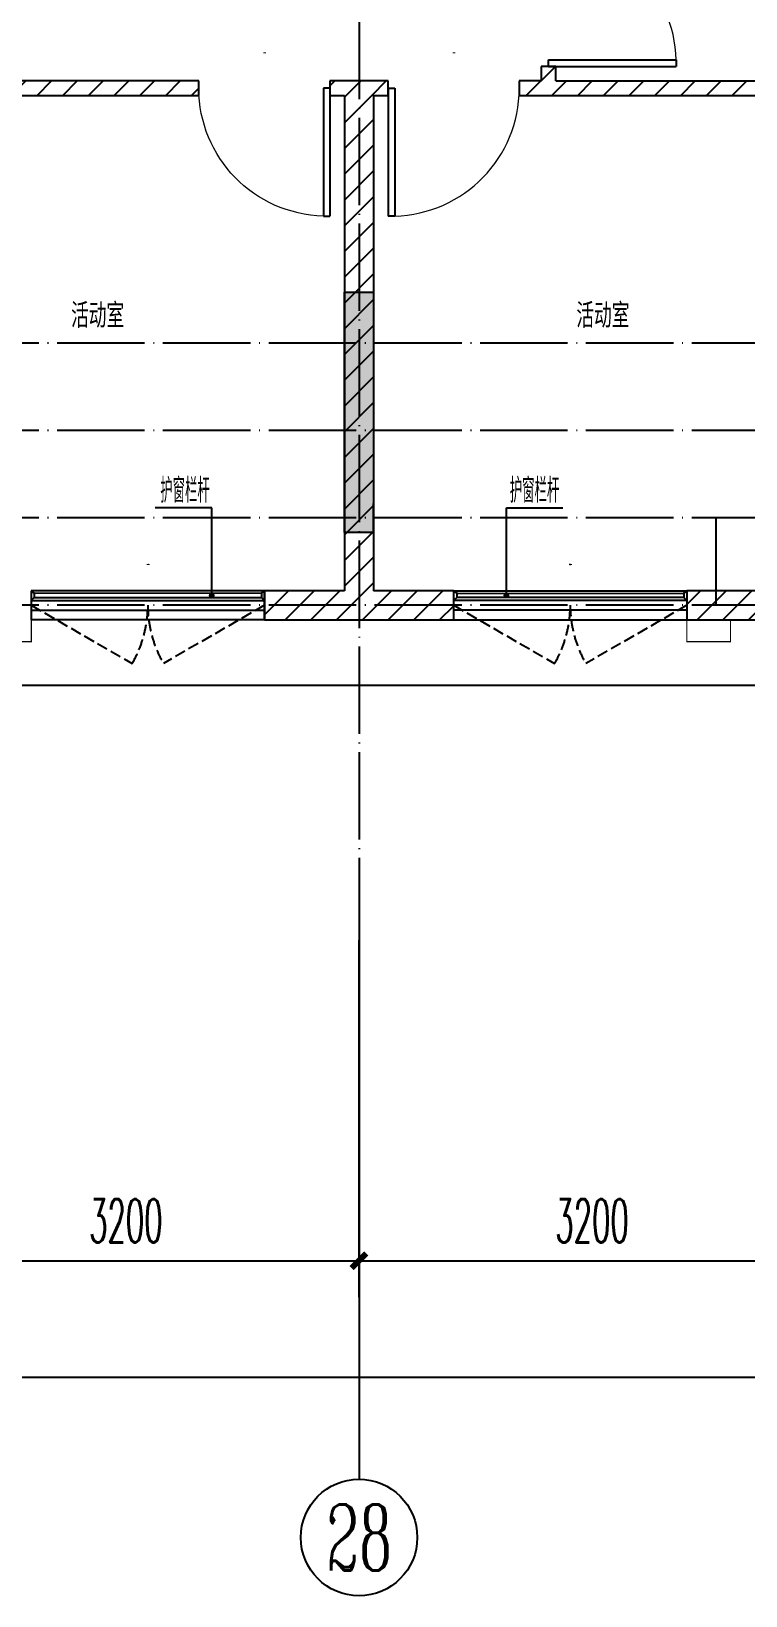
# Model space of a CAD drawing. Extents: x 27938 to 1507990, y 110129 to 923079.
# Drawn here: x 863167 to 868071, y 277410 to 288152 of the extents above; entities that cross this region are included whole.
import ezdxf
from ezdxf.enums import TextEntityAlignment as Align

# ---------------------------------------------------------------- set-up
doc = ezdxf.new("R2010")
doc.units = 0
doc.header["$LTSCALE"] = 1000
doc.header["$MEASUREMENT"] = 0
doc.linetypes.add('DASH', pattern=[0.35, 0.25, -0.1])
doc.linetypes.add('DOTE', pattern=[2.42, 2, -0.2, 0.02, -0.2])
for name, color, linetype in [('----建筑底图', 8, 'Continuous'), ('3-栏杆1', 135, 'Continuous'), ('AXIS', 3, 'Continuous'), ('AXIS_TEXT', 7, 'Continuous'), ('COLU', 7, 'Continuous'), ('DIM_LEAD', 3, 'Continuous'), ('DOTE', 1, 'Continuous'), ('PUB_HATCH', 8, 'Continuous'), ('PUB_TEXT', 4, 'Continuous'), ('S-砼墙填充', 251, 'Continuous'), ('WALL', 9, 'Continuous'), ('WINDOW', 4, 'Continuous'), ('WINDOW_TEXT', 7, 'Continuous'), ('看线', 251, 'Continuous')]:
    doc.layers.add(name, color=color, linetype=linetype)
doc.styles.add('_TCH_AXIS', font='COMPLEX', dxfattribs={"bigfont": 'GBCBIG'})
doc.styles.add('_TCH_DIM', font='SIMPLEX.shx', dxfattribs={"width": 0.7, "bigfont": 'GBCBIG.shx'})
doc.styles.add('_TCH_DIM_T3', font='SIMPLEX.shx', dxfattribs={"width": 0.494118, "bigfont": 'GBCBIG.shx'})
doc.styles.add('_TCH_WINDOW', font='SIMPLEX.shx', dxfattribs={"width": 0.7, "height": 3.5, "bigfont": 'GBCBIG.shx'})
doc.styles.add('COMPLEX', font='COMPLEX')
doc.styles.get("Standard").update_dxf_attribs({"font": 'gbenor.shx', "bigfont": 'gbcbig.shx'})
doc.dimstyles.new('_TCH_ARCH&&100', dxfattribs={"dimtxt": 297.5, "dimasz": 100, "dimexe": 250, "dimexo": 300, "dimgap": 126.25, "dimtad": 1, "dimdec": 0, "dimzin": 0, "dimdsep": 46, "dimtxsty": '_TCH_DIM_T3', "dimblk": 'ARCHTICK', "dimcen": 0.09, "dimclrt": 4, "dimazin": 2, "dimtfac": 1, "dimtdec": 0, "dimtix": 1, "dimtmove": 2, "dimatfit": 3, "dimfxl": 100, "dimtolj": 1, "dimtzin": 0, "dimarcsym": 0})
pattern_1 = [(45, (0, 89.76), (-88.38838, 88.38838), [])]

# ---------------------------------------------------------------- blocks, each defined once
blk = doc.blocks.new('ASDFSD')
at = {"layer": '3-栏杆1', "color": 5}
for p, q in [((681763, 334938), (681742, 334955)), ((681742, 334955), (681763, 334938)), ((683322, 334937), (681763, 334938)), ((681763, 334938), (681763, 334908)), ((683322, 334938), (683342, 334955)), ((683342, 334955), (683322, 334938)), ((683322, 334938), (683322, 334908)), ((681742, 334888), (681763, 334908)), ((681763, 334908), (683322, 334908)), ((683322, 334908), (683342, 334888)), ((683342, 334888), (683322, 334908))]:
    blk.add_line(p, q, dxfattribs=at)
blk = doc.blocks.new('GDGDGRD')
at = {"layer": 'S-砼墙填充'}
h = blk.add_hatch(color=256, dxfattribs=at)
h.dxf.hatch_style = 1
h.paths.add_polyline_path([(433017, 287315), (433017, 287115), (433217, 287115), (433217, 288765), (433017, 288765), (433017, 288765), (433017, 287115)])
at = {"layer": 'COLU', "color": 6}
blk.add_lwpolyline([(433017, 287315), (433017, 287115), (433217, 287115), (433217, 288765), (433017, 288765), (433017, 288765), (433017, 288765), (433017, 287115)], close=True, dxfattribs=at)
blk = doc.blocks.new('_ArchTick')
at = {"color": 0, "linetype": 'ByBlock', "const_width": 0.4}
blk.add_lwpolyline([(-0.5, -0.5), (0.5, 0.5)], dxfattribs=at)
blk = doc.blocks.new('*D1184')
at = {"layer": 'AXIS', "color": 0, "lineweight": -2}
for p, q in [((13602, -31500), (13602, -34750)), ((65002, -31500), (65002, -34750)), ((13602, -34500), (65002, -34500))]:
    blk.add_line(p, q, dxfattribs=at)
at = {"layer": 'Defpoints', "color": 0}
for p in [(13602, -31200), (65002, -31200), (65002, -34500)]:
    blk.add_point(p, dxfattribs=at)
at = {"layer": 'AXIS', "color": 0, "lineweight": -2, "xscale": 100, "yscale": 100, "zscale": 100, "rotation": 180}
blk.add_blockref('_ArchTick', (13602, -34500), dxfattribs=at)
at = {"layer": 'AXIS', "color": 0, "lineweight": -2, "xscale": 100, "yscale": 100, "zscale": 100}
blk.add_blockref('_ArchTick', (65002, -34500), dxfattribs=at)
at = {"layer": 'AXIS', "color": 4, "insert": (39302, -34225), "char_height": 297.5, "attachment_point": 5, "style": '_TCH_DIM_T3'}
blk.add_mtext('\\A1;51400', dxfattribs=at)
blk = doc.blocks.new('*D1195')
at = {"layer": 'AXIS', "color": 0, "lineweight": -2}
for p, q in [((51802, -31500), (51802, -33950)), ((55002, -31500), (55002, -33950)), ((51802, -33700), (55002, -33700))]:
    blk.add_line(p, q, dxfattribs=at)
at = {"layer": 'Defpoints', "color": 0}
for p in [(51802, -31200), (55002, -31200), (55002, -33700)]:
    blk.add_point(p, dxfattribs=at)
at = {"layer": 'AXIS', "color": 0, "lineweight": -2, "xscale": 100, "yscale": 100, "zscale": 100, "rotation": 180}
blk.add_blockref('_ArchTick', (51802, -33700), dxfattribs=at)
at = {"layer": 'AXIS', "color": 0, "lineweight": -2, "xscale": 100, "yscale": 100, "zscale": 100}
blk.add_blockref('_ArchTick', (55002, -33700), dxfattribs=at)
at = {"layer": 'AXIS', "color": 4, "insert": (53402, -33425), "char_height": 297.5, "attachment_point": 5, "style": '_TCH_DIM_T3'}
blk.add_mtext('\\A1;3200', dxfattribs=at)
blk = doc.blocks.new('*D1196')
at = {"layer": 'AXIS', "color": 0, "lineweight": -2}
for p, q in [((48602, -31500), (48602, -33950)), ((51802, -31500), (51802, -33950)), ((48602, -33700), (51802, -33700))]:
    blk.add_line(p, q, dxfattribs=at)
at = {"layer": 'Defpoints', "color": 0}
for p in [(48602, -31200), (51802, -31200), (51802, -33700)]:
    blk.add_point(p, dxfattribs=at)
at = {"layer": 'AXIS', "color": 0, "lineweight": -2, "xscale": 100, "yscale": 100, "zscale": 100, "rotation": 180}
blk.add_blockref('_ArchTick', (48602, -33700), dxfattribs=at)
at = {"layer": 'AXIS', "color": 0, "lineweight": -2, "xscale": 100, "yscale": 100, "zscale": 100}
blk.add_blockref('_ArchTick', (51802, -33700), dxfattribs=at)
at = {"layer": 'AXIS', "color": 4, "insert": (50202, -33425), "char_height": 297.5, "attachment_point": 5, "style": '_TCH_DIM_T3'}
blk.add_mtext('\\A1;3200', dxfattribs=at)
blk = doc.blocks.new('_AXISO')
at = {"color": 0}
blk.add_circle((0, 0), 0.5, dxfattribs=at)
at = {"layer": 'AXIS_TEXT', "color": 0, "style": 'COMPLEX', "width": 1.041667}
blk.add_attdef('A', text='', height=0.56, dxfattribs=at).set_placement((-0.25, -0.28), (0.25, -0.28), align=Align.FIT)
blk = doc.blocks.new('$WINLIB2D$00000001')
at = {"color": 0}
for points in [[(-0.5, 0.5), (-0.5, -0.5)], [(-0.5, 0.5), (0.5, 0.5)], [(0.5, -0.5), (0.5, 0.5)], [(0.5, 0.1667), (-0.5, 0.1667)], [(0.5, -0.1667), (-0.5, -0.1667)], [(-0.5, -0.5), (0.5, -0.5)]]:
    blk.add_lwpolyline(points, dxfattribs=at)
blk = doc.blocks.new('$DorLib2D$00000001')
at = {"color": 0}
for p, q in [((0.45, 0.975), (0.5, 0.975)), ((0.45, 0), (0.45, 0.975)), ((0.5, 0), (0.5, 0.975)), ((0.5, 0), (0.45, 0))]:
    blk.add_line(p, q, dxfattribs=at)
at = {"color": 0, "lineweight": 13}
blk.add_arc((0.475, 0), 0.975, 91.4693, 180, dxfattribs=at)
blk = doc.blocks.new('A$C1B43746D')
at = {"layer": 'PUB_HATCH'}
h = blk.add_hatch(dxfattribs=at)
h.set_pattern_fill('普通砖', color=256, scale=50, style=0)
h.set_pattern_definition(pattern_1)
h.paths.add_polyline_path([(53152.5, -25599.8), (53152.5, -25499.8), (53052.5, -25499.8), (53052.5, -25599.8), (53085.8, -25633.1)])
h = blk.add_hatch(dxfattribs=at)
h.set_pattern_fill('普通砖', color=256, scale=50, style=0)
h.set_pattern_definition(pattern_1)
h.paths.add_polyline_path([(48702.5, -25699.8), (50702.5, -25699.8), (50702.5, -25599.8), (48502.5, -25599.8)])
h = blk.add_hatch(dxfattribs=at)
h.set_pattern_fill('普通砖', color=256, scale=50, style=0)
h.set_pattern_definition(pattern_1)
h.paths.add_polyline_path([(51802.5, -25599.8), (51602.5, -25599.8), (51602.5, -25699.8), (51702.5, -25699.8), (51802.5, -25666.5)])
h = blk.add_hatch(dxfattribs=at)
h.set_pattern_fill('普通砖', color=256, scale=50, style=0)
h.set_pattern_definition(pattern_1)
h.paths.add_polyline_path([(51802.5, -25666.5), (51702.5, -25699.8), (51702.5, -29099.8), (51802.5, -29166.5), (51902.5, -29099.8), (51902.5, -25699.8)])
h = blk.add_hatch(dxfattribs=at)
h.set_pattern_fill('普通砖', color=256, scale=50, style=0)
h.set_pattern_definition(pattern_1)
h.paths.add_polyline_path([(51902.5, -25699.8), (52002.5, -25699.8), (52002.5, -25599.8), (51802.5, -25599.8), (51802.5, -25666.5)])
h = blk.add_hatch(dxfattribs=at)
h.set_pattern_fill('普通砖', color=256, scale=50, style=0)
h.set_pattern_definition(pattern_1)
h.paths.add_polyline_path([(53052.5, -25599.8), (52902.5, -25599.8), (52902.5, -25699.8), (53052.5, -25699.8), (53085.8, -25633.1)])
h = blk.add_hatch(dxfattribs=at)
h.set_pattern_fill('普通砖', color=256, scale=50, style=0)
h.set_pattern_definition(pattern_1)
h.paths.add_polyline_path([(53085.8, -25633.1), (53052.5, -25699.8), (54902.5, -25699.8), (55102.5, -25599.8), (53152.5, -25599.8)])
h = blk.add_hatch(dxfattribs=at)
h.set_pattern_fill('普通砖', color=256, scale=50, style=0)
h.set_pattern_definition(pattern_1)
h.paths.add_polyline_path([(51702.5, -29099.8), (51152.5, -29099.8), (51152.5, -29299.8), (51802.5, -29299.8), (51802.5, -29166.5)])
h = blk.add_hatch(dxfattribs=at)
h.set_pattern_fill('普通砖', color=256, scale=50, style=0)
h.set_pattern_definition(pattern_1)
h.paths.add_polyline_path([(51802.5, -29299.8), (52452.5, -29299.8), (52452.5, -29099.8), (51902.5, -29099.8), (51802.5, -29166.5)])
h = blk.add_hatch(dxfattribs=at)
h.set_pattern_fill('普通砖', color=256, scale=50, style=0)
h.set_pattern_definition(pattern_1)
h.paths.add_polyline_path([(54902.4, -29099.8), (54052.5, -29099.8), (54052.5, -29299.8), (55002.4, -29299.8), (55002.4, -29166.5)])
at = {"color": 8, "const_width": 8}
for points in [[(49252.5, -29299.8), (49252.5, -29449.8), (49552.5, -29449.8), (49552.5, -29299.8)], [(54352.5, -29299.8), (54352.5, -29449.8), (54052.5, -29449.8), (54052.5, -29299.8)]]:
    blk.add_lwpolyline(points, dxfattribs=at)
at = {"layer": 'AXIS', "color": 8}
blk.add_line((51802.5, -31199.9), (51802.5, -35199.9), dxfattribs=at)
at = {"layer": 'DIM_LEAD', "color": 8}
for p, q in [((50791.1, -28530.6), (50402.9, -28530.6)), ((50791.1, -29132.6), (50791.1, -28530.6)), ((52813.8, -29132.6), (52813.8, -28530.6)), ((52813.8, -28530.6), (53202.1, -28530.6))]:
    blk.add_line(p, q, dxfattribs=at)
at = {"layer": 'DIM_LEAD', "color": 8, "const_width": 20}
for points in [[(50791.1, -29142.6, 1), (50791.1, -29122.6, 1)], [(52813.8, -29142.6, 1), (52813.8, -29122.6, 1)]]:
    blk.add_lwpolyline(points, format="xyb", close=True, dxfattribs=at)
at = {"layer": 'DOTE', "color": 169, "linetype": 'DOTE', "ltscale": 0.3}
for p, q in [((51802.5, -24399.8), (51802.5, -31199.8)), ((66302.5, -27399.8), (12302.5, -27399.8)), ((66302.5, -27999.8), (12302.5, -27999.8)), ((66302.5, -28599.8), (12302.5, -28599.8)), ((54252.5, -28599.8), (54252.4, -29199.8)), ((66302.5, -29199.8), (12302.5, -29199.8))]:
    blk.add_line(p, q, dxfattribs=at)
at = {"layer": 'WALL', "color": 8}
for p, q in [((53152.5, -25499.8), (53052.5, -25499.8)), ((53052.5, -25499.8), (53052.5, -25599.8)), ((53152.5, -25599.8), (53152.5, -25499.8)), ((50702.5, -25599.8), (48502.5, -25599.8)), ((50702.5, -25699.8), (50702.5, -25599.8)), ((51802.5, -25599.8), (51602.5, -25599.8)), ((51602.5, -25599.8), (51602.5, -25699.8)), ((52002.5, -25599.8), (51802.5, -25599.8)), ((52002.5, -25699.8), (52002.5, -25599.8)), ((53052.5, -25599.8), (52902.5, -25599.8)), ((52902.5, -25599.8), (52902.5, -25699.8)), ((53152.5, -25599.8), (55102.5, -25599.8)), ((48702.5, -25699.8), (50702.5, -25699.8)), ((51602.5, -25699.8), (51702.5, -25699.8)), ((51702.5, -25699.8), (51702.5, -29099.8)), ((51902.5, -25699.8), (51902.5, -29099.8)), ((51902.5, -25699.8), (52002.5, -25699.8)), ((52902.5, -25699.8), (53052.5, -25699.8)), ((53052.5, -25699.8), (54902.5, -25699.8)), ((51702.5, -29099.8), (51152.5, -29099.8)), ((51152.5, -29099.8), (51152.5, -29299.8)), ((52452.5, -29099.8), (51902.5, -29099.8)), ((52452.5, -29299.8), (52452.5, -29099.8)), ((54902.4, -29099.8), (54052.5, -29099.8)), ((54052.5, -29099.8), (54052.5, -29299.8)), ((51152.5, -29299.8), (51802.5, -29299.8)), ((51802.5, -29299.8), (52452.5, -29299.8)), ((54052.5, -29299.8), (55002.4, -29299.8))]:
    blk.add_line(p, q, dxfattribs=at)
at = {"layer": 'WINDOW', "color": 8, "linetype": 'DASH', "ltscale": 0.3}
for points in [[(49552.5, -29199.8), (50245.3, -29599.8, 0.1316525), (50352.5, -29199.8)], [(51152.5, -29199.8), (50459.6, -29599.8, -0.1316525), (50352.5, -29199.8)], [(52452.5, -29199.8), (53145.3, -29599.8, 0.1316525), (53252.5, -29199.8)], [(54052.5, -29199.8), (53359.6, -29599.8, -0.1316525), (53252.5, -29199.8)]]:
    blk.add_lwpolyline(points, format="xyb", dxfattribs=at)
at = {"layer": '看线', "color": 8}
blk.add_lwpolyline([(61902.5, -28549.8), (61902.5, -29749.8), (41552.5, -29749.8), (41552.5, -28249.8), (39302.5, -28249.8)], dxfattribs=at)
at = {"color": 8, "xscale": -1}
for name, p in [('GDGDGRD', (484919, -315815.2)), ('ASDFSD', (735794.8, -364055.1))]:
    blk.add_blockref(name, p, dxfattribs=at)
at = {"color": 8}
blk.add_blockref('ASDFSD', (-632189.9, -364055.1), dxfattribs=at)
at = {"layer": 'AXIS', "color": 8}
ref = blk.add_blockref('_AXISO', (51802.5, -35599.9), dxfattribs=dict(at, xscale=800, yscale=800, zscale=800))
ref.add_attrib('A', '28', dxfattribs={"layer": 'AXIS_TEXT', "color": 8, "ltscale": 0.5, "height": 452.55, "style": '_TCH_AXIS', "width": 0.617647}).set_placement((51576.2, -35826.1), (52028.7, -35826.1), align=Align.FIT)
at = {"layer": 'WINDOW', "color": 8}
ref = blk.add_blockref('$DorLib2D$00000001', (53102.5, -25049.8), dxfattribs=dict(at, xscale=-900, yscale=-900, zscale=-900, rotation=90.00000000702411))
ref.add_attrib('A', 'M0922', (53332.8, -25136.1), dxfattribs={"layer": 'WINDOW_TEXT', "color": 8, "ltscale": 0.5, "height": 4.25, "rotation": 90, "style": '_TCH_WINDOW', "width": 0.494118})
ref = blk.add_blockref('$DorLib2D$00000001', (51152.5, -25649.8), dxfattribs=dict(at, xscale=900, yscale=-900, zscale=900, rotation=1.103727909752038e-09))
ref.add_attrib('A', 'M0922', (51147.6, -25409.4), dxfattribs={"layer": 'WINDOW_TEXT', "color": 8, "ltscale": 0.5, "height": 4.25, "rotation": 0, "style": '_TCH_WINDOW', "width": 0.494118})
ref = blk.add_blockref('$DorLib2D$00000001', (52452.5, -25649.8), dxfattribs=dict(at, xscale=-900, yscale=-900, zscale=-900, rotation=1.10454980035833e-09))
ref.add_attrib('A', 'M0922', (52447.6, -25409.4), dxfattribs={"layer": 'WINDOW_TEXT', "color": 8, "ltscale": 0.5, "height": 4.25, "rotation": 0, "style": '_TCH_WINDOW', "width": 0.494118})
ref = blk.add_blockref('$WINLIB2D$00000001', (50352.5, -29199.8), dxfattribs=dict(at, xscale=1600, yscale=200, zscale=1600, rotation=180))
ref.add_attrib('A', 'TC1617', (50347.2, -28922), dxfattribs={"layer": 'WINDOW_TEXT', "color": 8, "ltscale": 0.5, "height": 4.25, "style": '_TCH_WINDOW', "width": 0.494118})
ref = blk.add_blockref('$WINLIB2D$00000001', (53252.5, -29199.8), dxfattribs=dict(at, xscale=-1600, yscale=200, zscale=-1600, rotation=180))
ref.add_attrib('A', 'TC1617', (53247.2, -28922), dxfattribs={"layer": 'WINDOW_TEXT', "color": 8, "ltscale": 0.5, "height": 4.25, "style": '_TCH_WINDOW', "width": 0.494118})
at = {"layer": 'DIM_LEAD', "color": 7, "style": '_TCH_DIM', "width": 0.7}
for p in [(50437.9, -28495.6), (52837.4, -28495.6)]:
    blk.add_text('护窗栏杆', height=168.79, dxfattribs=at).set_placement(p)
at = {"layer": 'PUB_TEXT', "color": 8}
for p in [(49825.7, -27295), (53294.4, -27295)]:
    blk.add_text('活动室', height=168.79, dxfattribs=at).set_placement(p)
at = {"layer": 'AXIS', "color": 8}
for p1, p2, distance, picture, middle in [((13602.5, -31199.8), (65002.5, -31199.8), -3300, '*D1184', (39302.5, -34224.8)), ((48602.4, -31199.8), (51802.5, -31199.8), -2500, '*D1196', (50202.5, -33424.8)), ((51802.5, -31199.8), (55002.5, -31199.8), -2500, '*D1195', (53402.5, -33424.8))]:
    dim = blk.add_aligned_dim(p1=p1, p2=p2, distance=distance, dimstyle='_TCH_ARCH&&100', dxfattribs=at)
    dim.commit()
    dim.dimension.update_dxf_attribs({"geometry": picture, "text_midpoint": middle})

msp = doc.modelspace()

# ---------------------------------------------------------------- block references
at = {"layer": '----建筑底图', "ltscale": 0.5}
msp.add_blockref('A$C1B43746D', (813614.1, 313410.2), dxfattribs=at)

doc.saveas('drawing.dxf')
